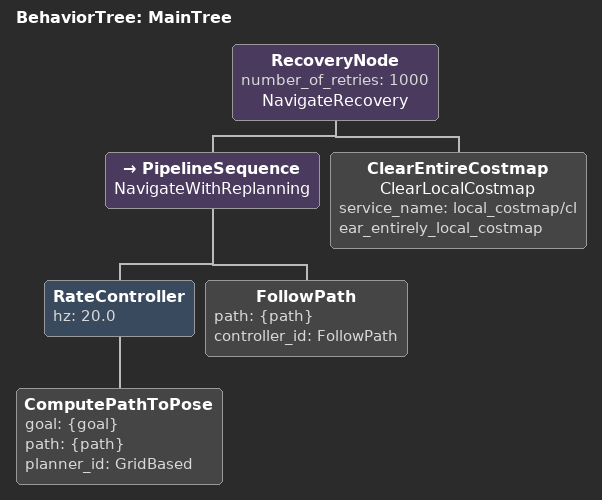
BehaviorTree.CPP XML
<?xml version="1.0"?>
<root main_tree_to_execute="MainTree">
  <BehaviorTree ID="MainTree">

    <RecoveryNode number_of_retries="1000" name="NavigateRecovery">

      <PipelineSequence name="NavigateWithReplanning">
        <RateController hz="20.0">
          <ComputePathToPose goal="{goal}" path="{path}" planner_id="GridBased"/>
        </RateController>
        <FollowPath path="{path}" controller_id="FollowPath"/>
      </PipelineSequence>

      <ClearEntireCostmap name="ClearLocalCostmap" service_name="local_costmap/clear_entirely_local_costmap"/>

    </RecoveryNode>

  </BehaviorTree>
</root>
